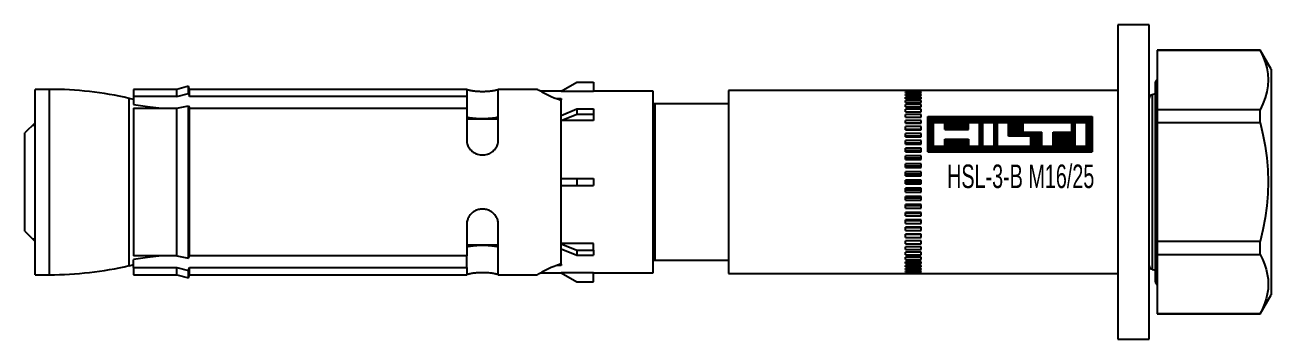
# Model space of a CAD drawing. Header units: millimetres. Extents: x 296 to 4896, y 152 to 3333.
# Drawn here: x 2151.7 to 2310.2, y 1702.1 to 1742.1 of the extents above; entities that cross this region are included whole.
import ezdxf
from ezdxf.enums import TextEntityAlignment as Align

# ---------------------------------------------------------------- set-up
doc = ezdxf.new("R2010")
doc.units = ezdxf.units.MM
doc.linetypes.add('DASHED', pattern=[0.25, 0.15625, -0.09375])
for name, color, linetype in [('1', 1, 'DASHED'), ('10', 1, 'Continuous'), ('3', 4, 'Continuous')]:
    doc.layers.add(name, color=color, linetype=linetype)
doc.styles.get("Standard").update_dxf_attribs({"font": 'arial.ttf'})

# ---------------------------------------------------------------- blocks, each defined once
blk = doc.blocks.new('HSL-3-B M16-25')
at = {"layer": '1', "color": 3, "linetype": 'Continuous'}
for p, q in [((0, 20), (-4, 20)), ((-4, 20), (-4, -20)), ((0, -20), (0, 20)), ((14.1, 16.8), (1, 16.8)), ((1, 16.8), (1, 16.77)), ((1, 16.77), (14.1, 16.77)), ((1, 16.77), (1, 9.21)), ((15.5, 14.38), (14.1, 16.8)), ((14.1, 16.77), (14.1, 16.8)), ((15.5, 14.38), (15.5, -14.38)), ((-74.8, 11.55), (-72.81, 12.7)), ((-72.81, 12.7), (-70.7, 12.7)), ((-70.7, 12.7), (-70.7, 11.54)), ((0.8, -12.7), (0.8, 12.7)), ((-139.87, 11.8), (-141.7, 11.8)), ((-141.7, -11.8), (-141.7, 11.8)), ((-123.69, 11.8), (-129.2, 11.8)), ((-129.2, 11.8), (-129.2, 10.88)), ((-122.2, 12.2), (-123.69, 11.8)), ((-123.69, 10.88), (-123.69, 11.8)), ((-123.69, 10.88), (-122.2, 11.25)), ((-122.09, 11.8), (-122.2, 12.2)), ((-122.2, 11.25), (-122.2, 12.2)), ((-122.2, 11.25), (-122.09, 10.88)), ((-86.8, 11.8), (-122.09, 11.8)), ((-122.09, 10.88), (-122.09, 11.8)), ((-77.8, 11.8), (-82.8, 11.8)), ((-82.8, 5.3), (-82.8, 11.8)), ((-74.8, 11.55), (-77.36, 11.55)), ((-74.8, 11.55), (-74.8, 11.54)), ((-70.7, 11.54), (-74.8, 11.54)), ((-63.1, 11.55), (-70.7, 11.55)), ((-63.1, -11.55), (-63.1, 11.55)), ((-4, 11.65), (-53.5, 11.65)), ((-53.5, 11.65), (-53.5, -11.65)), ((-29, 11.65), (-31, 11.65)), ((-31, 11.62), (-31, 11.65)), ((-31, 11.62), (-29, 11.62)), ((-29, 11.58), (-31, 11.58)), ((-31, 11.51), (-31, 11.58)), ((-31, 11.51), (-29, 11.51)), ((-31, 11.3), (-31, 11.41)), ((-29, 11.41), (-31, 11.41)), ((-31, 11.3), (-29, 11.3)), ((-29, 11.15), (-31, 11.15)), ((-31, 11), (-31, 11.15)), ((-29, 11.62), (-29, 11.65)), ((-29, 11.51), (-29, 11.58)), ((-29, 11.3), (-29, 11.41)), ((-29, 11), (-29, 11.15)), ((-129.2, 10.52), (-129.75, 10.65)), ((-129.2, 10.88), (-129.2, 9.9)), ((-123.69, 9.39), (-122.2, 9.71)), ((-122.2, -9.71), (-122.2, 9.71)), ((-122.2, 9.71), (-122.09, 9.39)), ((-75.39, 10.64), (-74.8, 10.64)), ((-74.8, 10.64), (-74.8, 10.46)), ((-74.8, -10.43), (-74.8, 10.43)), ((-53.5, 9.95), (-62.9, 9.95)), ((-31, 11), (-29, 11)), ((-29, 10.81), (-31, 10.81)), ((-31, 10.61), (-31, 10.81)), ((-31, 10.61), (-29, 10.61)), ((-31, 10.14), (-31, 10.37)), ((-29, 10.37), (-31, 10.37)), ((-31, 10.14), (-29, 10.14)), ((-29, 9.86), (-31, 9.86)), ((-31, 9.58), (-31, 9.86)), ((-31, 9.58), (-29, 9.58)), ((-29, 10.61), (-29, 10.81)), ((-29, 10.14), (-29, 10.37)), ((-29, 9.58), (-29, 9.86)), ((-129.2, 9.39), (-129.2, -9.39)), ((-129.2, 9.39), (-123.69, 9.39)), ((-123.69, -9.39), (-123.69, 9.39)), ((-122.09, -9.39), (-122.09, 9.39)), ((-122.09, 9.39), (-86.8, 9.39)), ((-86.8, 9.39), (-86.8, 5.3)), ((-74.8, 8.49), (-72.81, 9.3)), ((-74.8, 7.85), (-72.81, 8.66)), ((-72.81, 9.3), (-72.81, 8.66)), ((-72.81, 9.3), (-70.7, 9.3)), ((-72.81, 8.66), (-70.7, 8.66)), ((-70.7, 9.3), (-70.7, 8.66)), ((-70.7, 8.66), (-70.7, 7.84)), ((-31, 8.95), (-31, 9.26)), ((-29, 9.26), (-31, 9.26)), ((-31, 8.95), (-29, 8.95)), ((-29, 8.59), (-31, 8.59)), ((-31, 8.25), (-31, 8.59)), ((-31, 8.25), (-29, 8.25)), ((-29, 8.95), (-29, 9.26)), ((-29, 8.25), (-29, 8.59)), ((1, 9.21), (1, 7.57)), ((14.1, 9.21), (1, 9.21)), ((14.1, 7.57), (14.1, 9.21)), ((-70.7, 7.84), (-74.8, 7.84)), ((-31, 7.48), (-31, 7.85)), ((-29, 7.85), (-31, 7.85)), ((-29, 7.5), (-31, 7.5)), ((-31, 7.48), (-29, 7.48)), ((-29, 7.05), (-31, 7.05)), ((-31, 6.65), (-31, 7.05)), ((-29, 6.7), (-31, 6.7)), ((-31, 6.65), (-29, 6.65)), ((-29, 7.48), (-29, 7.85)), ((-29, 6.65), (-29, 7.05)), ((1, 7.57), (14.1, 7.57)), ((1, 7.57), (1, -7.57)), ((-29, 6.19), (-31, 6.19)), ((-31, 5.76), (-31, 6.19)), ((-29, 5.85), (-31, 5.85)), ((-31, 5.76), (-29, 5.76)), ((-29, 5.28), (-31, 5.28)), ((-31, 4.83), (-31, 5.28)), ((-29, 4.95), (-31, 4.95)), ((-31, 4.83), (-29, 4.83)), ((-29, 5.76), (-29, 6.19)), ((-29, 4.83), (-29, 5.28)), ((-31, 3.86), (-31, 4.32)), ((-29, 4.32), (-31, 4.32)), ((-29, 4.01), (-31, 4.01)), ((-31, 3.86), (-29, 3.86)), ((-31, 2.86), (-31, 3.34)), ((-29, 3.34), (-31, 3.34)), ((-29, 3.86), (-29, 4.32)), ((-29, 2.86), (-29, 3.34)), ((-24.1, 3.98), (-23.9, 3.98)), ((-29, 3.03), (-31, 3.03)), ((-31, 2.86), (-29, 2.86)), ((-31, 1.84), (-31, 2.32)), ((-29, 2.32), (-31, 2.32)), ((-29, 2.04), (-31, 2.04)), ((-31, 1.84), (-29, 1.84)), ((-29, 1.84), (-29, 2.32)), ((-74.8, 0.45), (-72.81, 0.45)), ((-72.81, 0.45), (-72.81, -0.45)), ((-72.81, 0.45), (-70.7, 0.45)), ((-70.7, 0.45), (-70.7, -0.45)), ((-29, 1.29), (-31, 1.29)), ((-31, 0.8), (-31, 1.29)), ((-29, 1.02), (-31, 1.02)), ((-31, 0.8), (-29, 0.8)), ((-29, 0.25), (-31, 0.25)), ((-31, -0.25), (-31, 0.25)), ((-29, 0), (-31, 0)), ((-29, 0.8), (-29, 1.29)), ((-29, -0.25), (-29, 0.25)), ((-74.8, -0.45), (-72.81, -0.45)), ((-72.81, -0.45), (-70.7, -0.45)), ((-31, -0.25), (-29, -0.25)), ((-31, -1.29), (-31, -0.8)), ((-29, -0.8), (-31, -0.8)), ((-29, -1.02), (-31, -1.02)), ((-31, -1.29), (-29, -1.29)), ((-29, -1.29), (-29, -0.8)), ((-31, -2.32), (-31, -1.84)), ((-29, -1.84), (-31, -1.84)), ((-29, -2.04), (-31, -2.04)), ((-31, -2.32), (-29, -2.32)), ((-31, -3.34), (-31, -2.86)), ((-29, -2.86), (-31, -2.86)), ((-29, -3.03), (-31, -3.03)), ((-29, -2.32), (-29, -1.84)), ((-29, -3.34), (-29, -2.86)), ((-31, -3.34), (-29, -3.34)), ((-31, -4.32), (-31, -3.86)), ((-29, -3.86), (-31, -3.86)), ((-29, -4.01), (-31, -4.01)), ((-31, -4.32), (-29, -4.32)), ((-29, -4.32), (-29, -3.86)), ((-82.8, -11.8), (-82.8, -5.3)), ((-31, -5.28), (-31, -4.83)), ((-29, -4.83), (-31, -4.83)), ((-29, -4.95), (-31, -4.95)), ((-31, -5.28), (-29, -5.28)), ((-29, -5.76), (-31, -5.76)), ((-31, -6.19), (-31, -5.76)), ((-29, -5.85), (-31, -5.85)), ((-31, -6.19), (-29, -6.19)), ((-29, -5.28), (-29, -4.83)), ((-29, -6.19), (-29, -5.76)), ((-70.7, -7.84), (-74.8, -7.84)), ((-74.8, -7.85), (-72.81, -8.66)), ((-70.7, -8.66), (-70.7, -7.84)), ((-31, -7.05), (-31, -6.65)), ((-29, -6.65), (-31, -6.65)), ((-29, -6.7), (-31, -6.7)), ((-31, -7.05), (-29, -7.05)), ((-31, -7.85), (-31, -7.48)), ((-29, -7.48), (-31, -7.48)), ((-29, -7.5), (-31, -7.5)), ((-31, -7.85), (-29, -7.85)), ((-29, -7.05), (-29, -6.65)), ((-29, -7.85), (-29, -7.48)), ((14.1, -7.57), (1, -7.57)), ((1, -7.57), (1, -9.21)), ((14.1, -9.21), (14.1, -7.57)), ((-123.69, -9.39), (-122.2, -9.71)), ((-122.2, -9.71), (-122.09, -9.39)), ((-86.8, -10.88), (-86.8, -9.43)), ((-74.8, -8.49), (-72.81, -9.3)), ((-72.81, -8.66), (-72.81, -9.3)), ((-72.81, -8.66), (-70.7, -8.66)), ((-72.81, -9.3), (-70.7, -9.3)), ((-70.7, -8.66), (-70.7, -9.3)), ((-29, -8.25), (-31, -8.25)), ((-31, -8.59), (-31, -8.25)), ((-31, -8.59), (-29, -8.59)), ((-29, -8.95), (-31, -8.95)), ((-31, -9.26), (-31, -8.95)), ((-31, -9.26), (-29, -9.26)), ((-29, -8.59), (-29, -8.25)), ((-29, -9.26), (-29, -8.95)), ((1, -9.21), (14.1, -9.21)), ((1, -9.21), (1, -16.77)), ((-129.75, -10.65), (-129.2, -10.52)), ((-129.2, -10.88), (-129.2, -9.9)), ((-129.2, -10.88), (-129.2, -11.8)), ((-129.2, -10.88), (-123.69, -10.88)), ((-123.69, -10.88), (-122.2, -11.25)), ((-123.69, -11.8), (-123.69, -10.88)), ((-122.2, -11.25), (-122.09, -10.88)), ((-122.09, -10.88), (-86.8, -10.88)), ((-122.09, -11.8), (-122.09, -10.88)), ((-86.8, -10.88), (-86.8, -11.8)), ((-74.8, -10.64), (-75.39, -10.64)), ((-74.8, -10.46), (-74.8, -10.64)), ((-62.9, -9.95), (-53.5, -9.95)), ((-31, -9.86), (-31, -9.58)), ((-29, -9.58), (-31, -9.58)), ((-31, -9.86), (-29, -9.86)), ((-31, -10.37), (-31, -10.14)), ((-29, -10.14), (-31, -10.14)), ((-31, -10.37), (-29, -10.37)), ((-31, -10.81), (-31, -10.61)), ((-29, -10.61), (-31, -10.61)), ((-31, -10.81), (-29, -10.81)), ((-29, -11), (-31, -11)), ((-31, -11.15), (-31, -11)), ((-29, -9.86), (-29, -9.58)), ((-29, -10.37), (-29, -10.14)), ((-29, -10.81), (-29, -10.61)), ((-29, -11.15), (-29, -11)), ((-141.7, -11.8), (-139.87, -11.8)), ((-129.2, -11.8), (-123.69, -11.8)), ((-123.69, -11.8), (-122.2, -12.2)), ((-122.2, -12.2), (-122.2, -11.25)), ((-122.2, -12.2), (-122.09, -11.8)), ((-122.09, -11.8), (-86.8, -11.8)), ((-82.8, -11.8), (-77.8, -11.8)), ((-77.36, -11.55), (-74.8, -11.55)), ((-70.7, -11.54), (-74.8, -11.54)), ((-74.8, -11.55), (-74.8, -11.54)), ((-74.8, -11.55), (-72.81, -12.7)), ((-70.7, -12.7), (-70.7, -11.54)), ((-70.7, -11.55), (-63.1, -11.55)), ((-53.5, -11.65), (-4, -11.65)), ((-31, -11.15), (-29, -11.15)), ((-29, -11.3), (-31, -11.3)), ((-31, -11.41), (-31, -11.3)), ((-31, -11.41), (-29, -11.41)), ((-29, -11.51), (-31, -11.51)), ((-31, -11.58), (-31, -11.51)), ((-31, -11.58), (-29, -11.58)), ((-29, -11.62), (-31, -11.62)), ((-31, -11.65), (-31, -11.62)), ((-31, -11.65), (-29, -11.65)), ((-29, -11.41), (-29, -11.3)), ((-29, -11.58), (-29, -11.51)), ((-29, -11.65), (-29, -11.62)), ((-72.81, -12.7), (-70.7, -12.7)), ((14.1, -16.8), (15.5, -14.38)), ((1, -16.77), (1, -16.8)), ((14.1, -16.77), (1, -16.77)), ((1, -16.8), (14.1, -16.8)), ((14.1, -16.8), (14.1, -16.77)), ((-4, -20), (0, -20))]:
    blk.add_line(p, q, dxfattribs=at)
at = {"layer": '1', "color": 1, "linetype": 'Continuous'}
for p, q in [((-139.87, -11.8), (-139.87, 11.8)), ((0.37, 11.12), (0.37, -11.12)), ((-129.75, -10.65), (-129.75, 10.65)), ((-62.9, 9.95), (-62.9, -9.95))]:
    blk.add_line(p, q, dxfattribs=at)
at = {"layer": '1', "color": 30, "linetype": 'Continuous'}
for p, q in [((0.8, 11.23), (0.37, 11.12)), ((-82.8, 8), (-86.8, 8)), ((-141.7, 7.55), (-143, 6.25)), ((-142, 7.25), (-141.7, 7.25)), ((-143, -6.25), (-143, 6.25)), ((-143, -6.25), (-141.7, -7.55)), ((-142, -7.25), (-141.7, -7.25)), ((-86.8, -8), (-82.8, -8)), ((0.37, -11.12), (0.8, -11.23))]:
    blk.add_line(p, q, dxfattribs=at)
at = {"layer": '1', "color": 3, "linetype": 'Continuous'}
for points in [[(14.1, 16.77, 0), (14.46, 16.03, 0), (14.75, 15.28, 0), (14.96, 14.52, 0), (15.09, 13.77, 0), (15.14, 13, 0), (15.1, 12.24, 0), (14.96, 11.47, 0), (14.75, 10.71, 0), (14.46, 9.96, 0), (14.1, 9.21, 0)], [(-86.8, 11.8, 0), (-86.8, 11.77, 0), (-86.8, 11.7, 0), (-86.8, 11.57, 0), (-86.8, 11.39, 0), (-86.8, 11.16, 0), (-86.8, 10.88, 0)], [(-82.8, 11.78, 0), (-82.8, 11.77, 0), (-82.82, 11.76, 0), (-82.84, 11.75, 0), (-82.87, 11.74, 0), (-82.91, 11.73, 0), (-82.95, 11.71, 0), (-83.01, 11.7, 0), (-83.07, 11.68, 0), (-83.14, 11.66, 0), (-83.21, 11.65, 0), (-83.3, 11.63, 0), (-83.39, 11.61, 0), (-83.48, 11.6, 0), (-83.58, 11.58, 0), (-83.69, 11.57, 0), (-83.8, 11.55, 0), (-83.92, 11.54, 0), (-84.03, 11.53, 0), (-84.16, 11.52, 0), (-84.28, 11.51, 0), (-84.41, 11.51, 0), (-84.54, 11.5, 0), (-84.67, 11.5, 0), (-84.8, 11.5, 0), (-84.93, 11.5, 0), (-85.06, 11.5, 0), (-85.19, 11.51, 0), (-85.32, 11.51, 0), (-85.44, 11.52, 0), (-85.57, 11.53, 0), (-85.68, 11.54, 0), (-85.8, 11.55, 0), (-85.91, 11.57, 0), (-86.02, 11.58, 0), (-86.12, 11.6, 0), (-86.21, 11.61, 0), (-86.3, 11.63, 0), (-86.39, 11.65, 0), (-86.46, 11.66, 0), (-86.53, 11.68, 0), (-86.59, 11.7, 0), (-86.65, 11.71, 0), (-86.69, 11.73, 0), (-86.73, 11.74, 0), (-86.76, 11.75, 0), (-86.78, 11.76, 0), (-86.8, 11.77, 0), (-86.8, 11.78, 0)], [(-77.8, 11.8, 0), (-77.78, 11.79, 0), (-77.71, 11.75, 0), (-77.6, 11.68, 0), (-77.44, 11.59, 0), (-77.24, 11.48, 0), (-77, 11.36, 0), (-76.73, 11.22, 0), (-76.41, 11.06, 0), (-76.05, 10.9, 0), (-75.67, 10.74, 0), (-75.25, 10.58, 0), (-74.8, 10.43, 0)], [(-123.69, 10.88, 0), (-126.45, 10.88, 0), (-129.2, 10.88, 0)], [(-129.2, 9.9, 0), (-129.2, 9.88, 0), (-129.19, 9.85, 0)], [(-129.19, 9.85, 0), (-127.41, 9.62, 0), (-125.63, 9.39, 0)], [(-86.8, 10.88, 0), (-104.45, 10.88, 0), (-122.09, 10.88, 0)], [(-86.8, 10.88, 0), (-86.8, 10.16, 0), (-86.8, 9.43, 0)], [(-86.8, 8.29, 0), (-86.76, 8.27, 0), (-86.65, 8.24, 0), (-86.49, 8.21, 0), (-86.29, 8.18, 0), (-86.08, 8.16, 0), (-85.84, 8.13, 0), (-85.59, 8.11, 0), (-85.33, 8.1, 0), (-85.07, 8.09, 0), (-84.8, 8.09, 0), (-84.54, 8.09, 0), (-84.27, 8.1, 0), (-84.02, 8.11, 0), (-83.77, 8.13, 0), (-83.53, 8.16, 0), (-83.31, 8.18, 0), (-83.12, 8.21, 0), (-82.96, 8.24, 0), (-82.84, 8.27, 0), (-82.8, 8.29, 0)], [(14.1, 7.57, 0), (14.46, 6.07, 0), (14.75, 4.58, 0), (14.96, 3.07, 0), (15.09, 1.55, 0), (15.14, 0.03, 0), (15.1, -1.51, 0), (14.96, -3.04, 0), (14.75, -4.56, 0), (14.46, -6.07, 0), (14.1, -7.57, 0)], [(-86.8, 5.3, 0), (-86.79, 5.16, 0), (-86.78, 5.02, 0), (-86.74, 4.88, 0), (-86.7, 4.74, 0), (-86.65, 4.61, 0), (-86.58, 4.47, 0), (-86.5, 4.35, 0), (-86.42, 4.23, 0), (-86.32, 4.11, 0), (-86.21, 4, 0), (-86.1, 3.9, 0), (-85.98, 3.81, 0), (-85.84, 3.73, 0), (-85.71, 3.65, 0), (-85.57, 3.59, 0), (-85.42, 3.54, 0), (-85.27, 3.5, 0), (-85.11, 3.47, 0), (-84.96, 3.45, 0), (-84.8, 3.45, 0), (-84.64, 3.45, 0), (-84.49, 3.47, 0), (-84.33, 3.5, 0), (-84.18, 3.54, 0), (-84.03, 3.59, 0), (-83.89, 3.65, 0), (-83.76, 3.73, 0), (-83.62, 3.81, 0), (-83.5, 3.9, 0), (-83.39, 4, 0), (-83.28, 4.11, 0), (-83.18, 4.23, 0), (-83.1, 4.35, 0), (-83.02, 4.47, 0), (-82.95, 4.61, 0), (-82.9, 4.74, 0), (-82.86, 4.88, 0), (-82.82, 5.02, 0), (-82.81, 5.16, 0), (-82.8, 5.3, 0)], [(-24.1, 3.98, 0), (-24.1, 3.98, 0), (-24.1, 3.98, 0), (-24.1, 3.97, 0), (-24.09, 3.97, 0), (-24.09, 3.97, 0), (-24.08, 3.97, 0), (-24.08, 3.96, 0), (-24.07, 3.96, 0), (-24.06, 3.96, 0), (-24.06, 3.96, 0), (-24.05, 3.95, 0), (-24.04, 3.95, 0), (-24.03, 3.95, 0), (-24.02, 3.95, 0), (-24.01, 3.95, 0), (-24, 3.95, 0), (-23.99, 3.95, 0), (-23.98, 3.95, 0), (-23.97, 3.95, 0), (-23.96, 3.95, 0), (-23.95, 3.95, 0), (-23.94, 3.96, 0), (-23.94, 3.96, 0), (-23.93, 3.96, 0), (-23.92, 3.96, 0), (-23.92, 3.97, 0), (-23.91, 3.97, 0), (-23.91, 3.97, 0), (-23.9, 3.97, 0), (-23.9, 3.98, 0), (-23.9, 3.98, 0), (-23.9, 3.98, 0)], [(-82.8, -5.3, 0), (-82.8, -5.18, 0), (-82.82, -5.07, 0), (-82.84, -4.95, 0), (-82.87, -4.83, 0), (-82.91, -4.72, 0), (-82.95, -4.61, 0), (-83.01, -4.5, 0), (-83.07, -4.39, 0), (-83.14, -4.29, 0), (-83.21, -4.19, 0), (-83.3, -4.09, 0), (-83.39, -4, 0), (-83.48, -3.92, 0), (-83.58, -3.84, 0), (-83.69, -3.77, 0), (-83.8, -3.7, 0), (-83.92, -3.64, 0), (-84.03, -3.59, 0), (-84.16, -3.55, 0), (-84.28, -3.51, 0), (-84.41, -3.48, 0), (-84.54, -3.46, 0), (-84.67, -3.45, 0), (-84.8, -3.45, 0), (-84.93, -3.45, 0), (-85.06, -3.46, 0), (-85.19, -3.48, 0), (-85.32, -3.51, 0), (-85.44, -3.55, 0), (-85.57, -3.59, 0), (-85.68, -3.64, 0), (-85.8, -3.7, 0), (-85.91, -3.77, 0), (-86.02, -3.84, 0), (-86.12, -3.92, 0), (-86.21, -4, 0), (-86.3, -4.09, 0), (-86.39, -4.19, 0), (-86.46, -4.29, 0), (-86.53, -4.39, 0), (-86.59, -4.5, 0), (-86.65, -4.61, 0), (-86.69, -4.72, 0), (-86.73, -4.83, 0), (-86.76, -4.95, 0), (-86.78, -5.07, 0), (-86.8, -5.18, 0), (-86.8, -5.3, 0)], [(-86.8, -5.3, 0), (-86.8, -6.08, 0), (-86.8, -6.83, 0), (-86.8, -7.54, 0), (-86.8, -8.2, 0), (-86.8, -8.82, 0), (-86.8, -9.39, 0)], [(-123.69, -9.39, 0), (-126.45, -9.39, 0), (-129.2, -9.39, 0)], [(-125.63, -9.39, 0), (-127.41, -9.62, 0), (-129.19, -9.85, 0)], [(-86.8, -9.39, 0), (-104.45, -9.39, 0), (-122.09, -9.39, 0)], [(-82.8, -8.29, 0), (-82.83, -8.27, 0), (-82.93, -8.25, 0), (-83.07, -8.22, 0), (-83.24, -8.2, 0), (-83.43, -8.17, 0), (-83.63, -8.15, 0), (-83.85, -8.13, 0), (-84.08, -8.11, 0), (-84.32, -8.1, 0), (-84.56, -8.09, 0), (-84.8, -8.09, 0), (-85.04, -8.09, 0), (-85.28, -8.1, 0), (-85.52, -8.11, 0), (-85.75, -8.13, 0), (-85.97, -8.15, 0), (-86.17, -8.17, 0), (-86.36, -8.19, 0), (-86.53, -8.22, 0), (-86.67, -8.25, 0), (-86.76, -8.27, 0), (-86.8, -8.29, 0)], [(14.1, -9.21, 0), (14.4, -9.82, 0), (14.65, -10.45, 0), (14.86, -11.08, 0), (15.01, -11.71, 0), (15.11, -12.35, 0), (15.14, -12.99, 0), (15.11, -13.63, 0), (15.02, -14.26, 0), (14.87, -14.89, 0), (14.66, -15.52, 0), (14.4, -16.15, 0), (14.1, -16.77, 0)], [(-129.19, -9.85, 0), (-129.2, -9.88, 0), (-129.2, -9.9, 0)], [(-74.8, -10.43, 0), (-75.25, -10.58, 0), (-75.67, -10.74, 0), (-76.05, -10.9, 0), (-76.41, -11.06, 0), (-76.73, -11.22, 0), (-77, -11.36, 0), (-77.24, -11.48, 0), (-77.44, -11.59, 0), (-77.6, -11.68, 0), (-77.71, -11.75, 0), (-77.78, -11.79, 0), (-77.8, -11.8, 0)], [(-86.8, -11.78, 0), (-86.79, -11.77, 0), (-86.78, -11.76, 0), (-86.74, -11.74, 0), (-86.7, -11.73, 0), (-86.65, -11.71, 0), (-86.58, -11.69, 0), (-86.5, -11.67, 0), (-86.42, -11.65, 0), (-86.32, -11.63, 0), (-86.21, -11.61, 0), (-86.1, -11.6, 0), (-85.98, -11.58, 0), (-85.84, -11.56, 0), (-85.71, -11.54, 0), (-85.57, -11.53, 0), (-85.42, -11.52, 0), (-85.27, -11.51, 0), (-85.11, -11.5, 0), (-84.96, -11.5, 0), (-84.8, -11.5, 0), (-84.64, -11.5, 0), (-84.49, -11.5, 0), (-84.33, -11.51, 0), (-84.18, -11.52, 0), (-84.03, -11.53, 0), (-83.89, -11.54, 0), (-83.76, -11.56, 0), (-83.62, -11.58, 0), (-83.5, -11.6, 0), (-83.39, -11.61, 0), (-83.28, -11.63, 0), (-83.18, -11.65, 0), (-83.1, -11.67, 0), (-83.02, -11.69, 0), (-82.95, -11.71, 0), (-82.9, -11.73, 0), (-82.86, -11.74, 0), (-82.82, -11.76, 0), (-82.81, -11.77, 0), (-82.8, -11.78, 0)]]:
    blk.add_polyline3d(points, dxfattribs=at)
for centre, radius, start, end in [((1.2, 12.7), 0.4, 120.0009, 180), ((-139.87, -33.2), 45, 77, 90), ((-139.87, 33.2), 45, 270, 283), ((1.2, -12.7), 0.4, 180, 239.9991)]:
    blk.add_arc(centre, radius, start, end, dxfattribs=at)
at = {"layer": '1', "color": 30, "linetype": 'Continuous'}
for centre, start, end in [((0.5, 10.63), 105, 180), ((0.5, -10.63), 180, 255)]:
    blk.add_arc(centre, 0.5, start, end, dxfattribs=at)
at = {"layer": '1', "color": 3, "linetype": 'Continuous', "extrusion": (0, 0, -1)}
for centre, start, end in [((62.9, 10.15), 270, 0), ((62.9, -10.15), 0, 90)]:
    blk.add_arc(centre, 0.2, start, end, dxfattribs=at)
at = {"layer": '10'}
for p, q in [((-28.17, 3.83), (-28.17, 8.33)), ((-28.17, 8.33), (-7.25, 8.33)), ((-28.13, 8.33), (-28.13, 3.83)), ((-28.05, 3.83), (-28.05, 8.33)), ((-27.98, 8.33), (-27.98, 3.83)), ((-27.9, 3.83), (-27.9, 8.33)), ((-27.83, 8.33), (-27.83, 3.83)), ((-27.75, 3.83), (-27.75, 8.33)), ((-27.68, 8.33), (-27.68, 3.83)), ((-27.6, 3.83), (-27.6, 8.33)), ((-27.53, 8.33), (-27.53, 3.83)), ((-27.45, 3.83), (-27.45, 8.33)), ((-27.38, 8.33), (-27.38, 7.58)), ((-27.3, 7.58), (-27.3, 8.33)), ((-27.23, 8.33), (-27.23, 7.58)), ((-27.15, 7.58), (-27.15, 8.33)), ((-27.08, 8.33), (-27.08, 7.58)), ((-27, 7.58), (-27, 8.33)), ((-26.93, 8.33), (-26.93, 7.58)), ((-26.85, 7.58), (-26.85, 8.33)), ((-26.78, 8.33), (-26.78, 7.58)), ((-26.7, 7.58), (-26.7, 8.33)), ((-26.63, 8.33), (-26.63, 7.58)), ((-26.55, 7.58), (-26.55, 8.33)), ((-26.48, 8.33), (-26.48, 7.58)), ((-26.4, 7.58), (-26.4, 8.33)), ((-26.33, 8.33), (-26.33, 7.58)), ((-26.25, 7.58), (-26.25, 8.33)), ((-26.18, 8.33), (-26.18, 7.58)), ((-26.1, 7.58), (-26.1, 8.33)), ((-26.03, 8.33), (-26.03, 7.58)), ((-25.95, 6.7), (-25.95, 8.33)), ((-25.88, 8.33), (-25.88, 6.7)), ((-25.8, 6.7), (-25.8, 8.33)), ((-25.73, 8.33), (-25.73, 6.7)), ((-25.65, 6.7), (-25.65, 8.33)), ((-25.58, 8.33), (-25.58, 6.7)), ((-25.5, 6.7), (-25.5, 8.33)), ((-25.43, 8.33), (-25.43, 6.7)), ((-25.35, 6.7), (-25.35, 8.33)), ((-25.28, 8.33), (-25.28, 6.7)), ((-25.2, 6.7), (-25.2, 8.33)), ((-25.13, 8.33), (-25.13, 6.7)), ((-25.05, 6.7), (-25.05, 8.33)), ((-24.98, 8.33), (-24.98, 6.7)), ((-24.9, 6.7), (-24.9, 8.33)), ((-24.83, 8.33), (-24.83, 6.7)), ((-24.75, 6.7), (-24.75, 8.33)), ((-24.68, 8.33), (-24.68, 6.7)), ((-24.6, 6.7), (-24.6, 8.33)), ((-24.53, 8.33), (-24.53, 6.7)), ((-24.45, 6.7), (-24.45, 8.33)), ((-24.38, 8.33), (-24.38, 6.7)), ((-24.3, 6.7), (-24.3, 8.33)), ((-24.23, 8.33), (-24.23, 6.7)), ((-24.15, 6.7), (-24.15, 8.33)), ((-24.08, 8.33), (-24.08, 6.7)), ((-24, 6.7), (-24, 8.33)), ((-23.93, 8.33), (-23.93, 6.7)), ((-23.85, 6.7), (-23.85, 8.33)), ((-23.78, 8.33), (-23.78, 6.7)), ((-23.7, 6.7), (-23.7, 8.33)), ((-23.63, 8.33), (-23.63, 6.7)), ((-23.55, 6.7), (-23.55, 8.33)), ((-23.48, 8.33), (-23.48, 6.7)), ((-23.4, 6.7), (-23.4, 8.33)), ((-23.33, 8.33), (-23.33, 6.7)), ((-23.25, 6.7), (-23.25, 8.33)), ((-23.18, 8.33), (-23.18, 6.7)), ((-23.1, 6.7), (-23.1, 8.33)), ((-23.03, 8.33), (-23.03, 6.7)), ((-22.95, 7.58), (-22.95, 8.33)), ((-22.88, 8.33), (-22.88, 7.58)), ((-22.8, 7.58), (-22.8, 8.33)), ((-22.73, 8.33), (-22.73, 7.58)), ((-22.65, 7.58), (-22.65, 8.33)), ((-22.58, 8.33), (-22.58, 7.58)), ((-22.5, 7.58), (-22.5, 8.33)), ((-22.43, 8.33), (-22.43, 7.58)), ((-22.35, 7.58), (-22.35, 8.33)), ((-22.28, 8.33), (-22.28, 7.58)), ((-22.2, 7.58), (-22.2, 8.33)), ((-22.13, 8.33), (-22.13, 7.58)), ((-22.05, 7.58), (-22.05, 8.33)), ((-21.98, 8.33), (-21.98, 7.58)), ((-21.9, 7.58), (-21.9, 8.33)), ((-21.83, 8.33), (-21.83, 7.58)), ((-21.75, 7.58), (-21.75, 8.33)), ((-21.68, 8.33), (-21.68, 7.58)), ((-21.6, 7.58), (-21.6, 8.33)), ((-21.53, 8.33), (-21.53, 3.83)), ((-21.45, 3.83), (-21.45, 8.33)), ((-21.38, 8.33), (-21.38, 3.83)), ((-21.3, 3.83), (-21.3, 8.33)), ((-21.23, 8.33), (-21.23, 3.83)), ((-21.15, 7.58), (-21.15, 8.33)), ((-21.08, 8.33), (-21.08, 7.58)), ((-21, 7.58), (-21, 8.33)), ((-20.93, 8.33), (-20.93, 7.58)), ((-20.85, 7.58), (-20.85, 8.33)), ((-20.78, 8.33), (-20.78, 7.58)), ((-20.7, 7.58), (-20.7, 8.33)), ((-20.63, 8.33), (-20.63, 7.58)), ((-20.55, 7.58), (-20.55, 8.33)), ((-20.48, 8.33), (-20.48, 7.58)), ((-20.4, 7.58), (-20.4, 8.33)), ((-20.33, 8.33), (-20.33, 7.58)), ((-20.25, 7.58), (-20.25, 8.33)), ((-20.18, 8.33), (-20.18, 7.58)), ((-20.1, 7.58), (-20.1, 8.33)), ((-20.03, 8.33), (-20.03, 7.58)), ((-19.95, 7.58), (-19.95, 8.33)), ((-19.88, 8.33), (-19.88, 7.58)), ((-19.8, 7.58), (-19.8, 8.33)), ((-19.73, 8.33), (-19.73, 3.83)), ((-19.65, 3.83), (-19.65, 8.33)), ((-19.58, 8.33), (-19.58, 3.83)), ((-19.5, 3.83), (-19.5, 8.33)), ((-19.43, 8.33), (-19.43, 3.83)), ((-19.35, 3.83), (-19.35, 8.33)), ((-19.28, 8.33), (-19.28, 7.58)), ((-19.2, 7.58), (-19.2, 8.33)), ((-19.13, 8.33), (-19.13, 7.58)), ((-19.05, 7.58), (-19.05, 8.33)), ((-18.98, 8.33), (-18.98, 7.58)), ((-18.9, 7.58), (-18.9, 8.33)), ((-18.83, 8.33), (-18.83, 7.58)), ((-18.75, 7.58), (-18.75, 8.33)), ((-18.68, 8.33), (-18.68, 7.58)), ((-18.6, 7.58), (-18.6, 8.33)), ((-18.53, 8.33), (-18.53, 7.58)), ((-18.45, 7.58), (-18.45, 8.33)), ((-18.38, 8.33), (-18.38, 7.58)), ((-18.3, 7.58), (-18.3, 8.33)), ((-18.23, 8.33), (-18.23, 7.58)), ((-18.15, 7.58), (-18.15, 8.33)), ((-18.08, 8.33), (-18.08, 7.58)), ((-18, 7.58), (-18, 8.33)), ((-17.93, 8.33), (-17.93, 7.58)), ((-17.85, 5.82), (-17.85, 8.33)), ((-17.78, 8.33), (-17.78, 5.82)), ((-17.7, 5.82), (-17.7, 8.33)), ((-17.63, 8.33), (-17.63, 5.82)), ((-17.55, 5.82), (-17.55, 8.33)), ((-17.48, 8.33), (-17.48, 5.82)), ((-17.4, 5.82), (-17.4, 8.33)), ((-17.33, 8.33), (-17.33, 5.82)), ((-17.25, 5.82), (-17.25, 8.33)), ((-17.18, 8.33), (-17.18, 5.82)), ((-17.1, 5.82), (-17.1, 8.33)), ((-17.03, 8.33), (-17.03, 5.82)), ((-16.95, 5.82), (-16.95, 8.33)), ((-16.88, 8.33), (-16.88, 5.82)), ((-16.8, 5.82), (-16.8, 8.33)), ((-16.73, 8.33), (-16.73, 5.82)), ((-16.65, 5.82), (-16.65, 8.33)), ((-16.58, 8.33), (-16.58, 5.82)), ((-16.5, 5.82), (-16.5, 8.33)), ((-16.43, 8.33), (-16.43, 5.82)), ((-16.35, 5.82), (-16.35, 8.33)), ((-16.28, 8.33), (-16.28, 5.82)), ((-16.2, 5.82), (-16.2, 8.33)), ((-16.13, 8.33), (-16.13, 5.82)), ((-16.05, 5.82), (-16.05, 8.33)), ((-15.98, 8.33), (-15.98, 7.58)), ((-15.9, 7.58), (-15.9, 8.33)), ((-15.83, 8.33), (-15.83, 7.58)), ((-15.75, 7.58), (-15.75, 8.33)), ((-15.68, 8.33), (-15.68, 7.58)), ((-15.6, 7.58), (-15.6, 8.33)), ((-15.53, 8.33), (-15.53, 7.58)), ((-15.45, 7.58), (-15.45, 8.33)), ((-15.38, 8.33), (-15.38, 7.58)), ((-15.3, 7.58), (-15.3, 8.33)), ((-15.23, 8.33), (-15.23, 7.58)), ((-15.15, 7.58), (-15.15, 8.33)), ((-15.08, 8.33), (-15.08, 7.58)), ((-15, 7.58), (-15, 8.33)), ((-14.93, 8.33), (-14.93, 7.58)), ((-14.85, 7.58), (-14.85, 8.33)), ((-14.78, 8.33), (-14.78, 7.58)), ((-14.7, 7.58), (-14.7, 8.33)), ((-14.63, 8.33), (-14.63, 7.58)), ((-14.55, 7.58), (-14.55, 8.33)), ((-14.48, 8.33), (-14.48, 7.58)), ((-14.4, 7.58), (-14.4, 8.33)), ((-14.33, 8.33), (-14.33, 7.58)), ((-14.25, 7.58), (-14.25, 8.33)), ((-14.18, 8.33), (-14.18, 7.58)), ((-14.1, 7.58), (-14.1, 8.33)), ((-14.03, 8.33), (-14.03, 7.58)), ((-13.95, 7.58), (-13.95, 8.33)), ((-13.88, 8.33), (-13.88, 7.58)), ((-13.8, 7.58), (-13.8, 8.33)), ((-13.73, 8.33), (-13.73, 7.58)), ((-13.65, 7.58), (-13.65, 8.33)), ((-13.58, 8.33), (-13.58, 7.58)), ((-13.5, 7.58), (-13.5, 8.33)), ((-13.43, 8.33), (-13.43, 7.58)), ((-13.35, 7.58), (-13.35, 8.33)), ((-13.28, 8.33), (-13.28, 7.58)), ((-13.2, 7.58), (-13.2, 8.33)), ((-13.13, 8.33), (-13.13, 7.58)), ((-13.05, 7.58), (-13.05, 8.33)), ((-12.98, 8.33), (-12.98, 7.58)), ((-12.9, 7.58), (-12.9, 8.33)), ((-12.83, 8.33), (-12.83, 7.58)), ((-12.75, 7.58), (-12.75, 8.33)), ((-12.68, 8.33), (-12.68, 7.58)), ((-12.6, 7.58), (-12.6, 8.33)), ((-12.53, 8.33), (-12.53, 7.58)), ((-12.45, 7.58), (-12.45, 8.33)), ((-12.38, 8.33), (-12.38, 7.58)), ((-12.3, 7.58), (-12.3, 8.33)), ((-12.23, 8.33), (-12.23, 7.58)), ((-12.15, 7.58), (-12.15, 8.33)), ((-12.08, 8.33), (-12.08, 7.58)), ((-12, 7.58), (-12, 8.33)), ((-11.93, 8.33), (-11.93, 7.58)), ((-11.85, 7.58), (-11.85, 8.33)), ((-11.78, 8.33), (-11.78, 7.58)), ((-11.7, 7.58), (-11.7, 8.33)), ((-11.63, 8.33), (-11.63, 7.58)), ((-11.55, 7.58), (-11.55, 8.33)), ((-11.48, 8.33), (-11.48, 7.58)), ((-11.4, 7.58), (-11.4, 8.33)), ((-11.33, 8.33), (-11.33, 7.58)), ((-11.25, 7.58), (-11.25, 8.33)), ((-11.18, 8.33), (-11.18, 7.58)), ((-11.1, 7.58), (-11.1, 8.33)), ((-11.03, 8.33), (-11.03, 7.58)), ((-10.95, 7.58), (-10.95, 8.33)), ((-10.88, 8.33), (-10.88, 7.58)), ((-10.8, 7.58), (-10.8, 8.33)), ((-10.73, 8.33), (-10.73, 7.58)), ((-10.65, 7.58), (-10.65, 8.33)), ((-10.58, 8.33), (-10.58, 7.58)), ((-10.5, 7.58), (-10.5, 8.33)), ((-10.43, 8.33), (-10.43, 7.58)), ((-10.35, 7.58), (-10.35, 8.33)), ((-10.28, 8.33), (-10.28, 7.58)), ((-10.2, 7.58), (-10.2, 8.33)), ((-10.13, 8.33), (-10.13, 7.58)), ((-10.05, 7.58), (-10.05, 8.33)), ((-9.98, 8.33), (-9.98, 7.58)), ((-9.9, 7.58), (-9.9, 8.33)), ((-9.83, 8.33), (-9.83, 3.83)), ((-9.75, 3.83), (-9.75, 8.33)), ((-9.68, 8.33), (-9.68, 3.83)), ((-9.6, 3.83), (-9.6, 8.33)), ((-9.53, 8.33), (-9.53, 3.83)), ((-9.45, 3.83), (-9.45, 8.33)), ((-9.38, 8.33), (-9.38, 7.58)), ((-9.3, 7.58), (-9.3, 8.33)), ((-9.23, 8.33), (-9.23, 7.58)), ((-9.15, 7.58), (-9.15, 8.33)), ((-9.08, 8.33), (-9.08, 7.58)), ((-9, 7.58), (-9, 8.33)), ((-8.93, 8.33), (-8.93, 7.58)), ((-8.85, 7.58), (-8.85, 8.33)), ((-8.78, 8.33), (-8.78, 7.58)), ((-8.7, 7.58), (-8.7, 8.33)), ((-8.63, 8.33), (-8.63, 7.58)), ((-8.55, 7.58), (-8.55, 8.33)), ((-8.48, 8.33), (-8.48, 7.58)), ((-8.4, 7.58), (-8.4, 8.33)), ((-8.33, 8.33), (-8.33, 7.58)), ((-8.25, 7.58), (-8.25, 8.33)), ((-8.18, 8.33), (-8.18, 7.58)), ((-8.1, 7.58), (-8.1, 8.33)), ((-8.03, 8.33), (-8.03, 7.58)), ((-7.95, 3.83), (-7.95, 8.33)), ((-7.88, 8.33), (-7.88, 3.83)), ((-7.8, 3.83), (-7.8, 8.33)), ((-7.73, 8.33), (-7.73, 3.83)), ((-7.65, 3.83), (-7.65, 8.33)), ((-7.58, 8.33), (-7.58, 3.83)), ((-7.5, 3.83), (-7.5, 8.33)), ((-7.43, 8.33), (-7.43, 3.83)), ((-7.35, 3.83), (-7.35, 8.33)), ((-7.28, 8.33), (-7.28, 3.83)), ((-7.25, 3.83), (-7.25, 8.33)), ((-27.42, 4.58), (-27.42, 7.58)), ((-27.42, 7.58), (-26, 7.58)), ((-26, 6.7), (-26, 7.58)), ((-26, 6.7), (-23, 6.7)), ((-23, 7.58), (-21.59, 7.58)), ((-23, 6.7), (-23, 7.58)), ((-21.59, 4.58), (-21.59, 7.58)), ((-21.15, 7.58), (-19.74, 7.58)), ((-21.15, 4.58), (-21.15, 7.58)), ((-19.74, 4.58), (-19.74, 7.58)), ((-19.3, 7.58), (-17.89, 7.58)), ((-19.3, 4.58), (-19.3, 7.58)), ((-17.89, 5.82), (-17.89, 7.58)), ((-16.03, 7.58), (-9.86, 7.58)), ((-16.03, 6.35), (-16.03, 7.58)), ((-16.03, 6.35), (-13.65, 6.35)), ((-15.98, 6.35), (-15.98, 5.82)), ((-15.9, 5.82), (-15.9, 6.35)), ((-15.83, 6.35), (-15.83, 5.82)), ((-15.75, 5.82), (-15.75, 6.35)), ((-15.68, 6.35), (-15.68, 5.82)), ((-15.6, 5.82), (-15.6, 6.35)), ((-15.53, 6.35), (-15.53, 5.82)), ((-15.45, 5.82), (-15.45, 6.35)), ((-15.38, 6.35), (-15.38, 5.82)), ((-15.3, 5.82), (-15.3, 6.35)), ((-15.23, 6.35), (-15.23, 5.82)), ((-15.15, 5.82), (-15.15, 6.35)), ((-15.08, 6.35), (-15.08, 5.82)), ((-15, 3.83), (-15, 6.35)), ((-14.93, 6.35), (-14.93, 3.83)), ((-14.85, 3.83), (-14.85, 6.35)), ((-14.78, 6.35), (-14.78, 3.83)), ((-14.7, 3.83), (-14.7, 6.35)), ((-14.63, 6.35), (-14.63, 3.83)), ((-14.55, 3.83), (-14.55, 6.35)), ((-14.48, 6.35), (-14.48, 3.83)), ((-14.4, 3.83), (-14.4, 6.35)), ((-14.33, 6.35), (-14.33, 3.83)), ((-14.25, 3.83), (-14.25, 6.35)), ((-14.18, 6.35), (-14.18, 3.83)), ((-14.1, 3.83), (-14.1, 6.35)), ((-14.03, 6.35), (-14.03, 3.83)), ((-13.95, 3.83), (-13.95, 6.35)), ((-13.88, 6.35), (-13.88, 3.83)), ((-13.8, 3.83), (-13.8, 6.35)), ((-13.73, 6.35), (-13.73, 3.83)), ((-13.65, 4.58), (-13.65, 6.35)), ((-12.24, 4.58), (-12.24, 6.35)), ((-12.24, 6.35), (-9.86, 6.35)), ((-12.23, 6.35), (-12.23, 3.83)), ((-12.15, 3.83), (-12.15, 6.35)), ((-12.08, 6.35), (-12.08, 3.83)), ((-12, 3.83), (-12, 6.35)), ((-11.93, 6.35), (-11.93, 3.83)), ((-11.85, 3.83), (-11.85, 6.35)), ((-11.78, 6.35), (-11.78, 3.83)), ((-11.7, 3.83), (-11.7, 6.35)), ((-11.63, 6.35), (-11.63, 3.83)), ((-11.55, 3.83), (-11.55, 6.35)), ((-11.48, 6.35), (-11.48, 3.83)), ((-11.4, 3.83), (-11.4, 6.35)), ((-11.33, 6.35), (-11.33, 3.83)), ((-11.25, 3.83), (-11.25, 6.35)), ((-11.18, 6.35), (-11.18, 3.83)), ((-11.1, 3.83), (-11.1, 6.35)), ((-11.03, 6.35), (-11.03, 3.83)), ((-10.95, 3.83), (-10.95, 6.35)), ((-10.88, 6.35), (-10.88, 3.83)), ((-10.8, 3.83), (-10.8, 6.35)), ((-10.73, 6.35), (-10.73, 3.83)), ((-10.65, 3.83), (-10.65, 6.35)), ((-10.58, 6.35), (-10.58, 3.83)), ((-10.5, 3.83), (-10.5, 6.35)), ((-10.43, 6.35), (-10.43, 3.83)), ((-10.35, 3.83), (-10.35, 6.35)), ((-10.28, 6.35), (-10.28, 3.83)), ((-10.2, 3.83), (-10.2, 6.35)), ((-10.13, 6.35), (-10.13, 3.83)), ((-10.05, 3.83), (-10.05, 6.35)), ((-9.98, 6.35), (-9.98, 3.83)), ((-9.9, 3.83), (-9.9, 6.35)), ((-9.86, 6.35), (-9.86, 7.58)), ((-9.42, 7.58), (-8, 7.58)), ((-9.42, 4.58), (-9.42, 7.58)), ((-8, 4.58), (-8, 7.58)), ((-26, 4.58), (-26, 5.47)), ((-26, 5.47), (-23, 5.47)), ((-25.95, 3.83), (-25.95, 5.47)), ((-25.88, 5.47), (-25.88, 3.83)), ((-25.8, 3.83), (-25.8, 5.47)), ((-25.73, 5.47), (-25.73, 3.83)), ((-25.65, 3.83), (-25.65, 5.47)), ((-25.58, 5.47), (-25.58, 3.83)), ((-25.5, 3.83), (-25.5, 5.47)), ((-25.43, 5.47), (-25.43, 3.83)), ((-25.35, 3.83), (-25.35, 5.47)), ((-25.28, 5.47), (-25.28, 3.83)), ((-25.2, 3.83), (-25.2, 5.47)), ((-25.13, 5.47), (-25.13, 3.83)), ((-25.05, 3.83), (-25.05, 5.47)), ((-24.98, 5.47), (-24.98, 3.83)), ((-24.9, 3.83), (-24.9, 5.47)), ((-24.83, 5.47), (-24.83, 3.83)), ((-24.75, 3.83), (-24.75, 5.47)), ((-24.68, 5.47), (-24.68, 3.83)), ((-24.6, 3.83), (-24.6, 5.47)), ((-24.53, 5.47), (-24.53, 3.83)), ((-24.45, 3.83), (-24.45, 5.47)), ((-24.38, 5.47), (-24.38, 3.83)), ((-24.3, 3.83), (-24.3, 5.47)), ((-24.23, 5.47), (-24.23, 3.83)), ((-24.15, 3.83), (-24.15, 5.47)), ((-24.08, 5.47), (-24.08, 3.83)), ((-24, 3.83), (-24, 5.47)), ((-23.93, 5.47), (-23.93, 3.83)), ((-23.85, 3.83), (-23.85, 5.47)), ((-23.78, 5.47), (-23.78, 3.83)), ((-23.7, 3.83), (-23.7, 5.47)), ((-23.63, 5.47), (-23.63, 3.83)), ((-23.55, 3.83), (-23.55, 5.47)), ((-23.48, 5.47), (-23.48, 3.83)), ((-23.4, 3.83), (-23.4, 5.47)), ((-23.33, 5.47), (-23.33, 3.83)), ((-23.25, 3.83), (-23.25, 5.47)), ((-23.18, 5.47), (-23.18, 3.83)), ((-23.1, 3.83), (-23.1, 5.47)), ((-23.03, 5.47), (-23.03, 3.83)), ((-23, 5.47), (-23, 4.58)), ((-15.06, 5.82), (-17.89, 5.82)), ((-15.06, 4.58), (-15.06, 5.82)), ((-28.17, 3.83), (-7.25, 3.83)), ((-27.42, 4.58), (-26, 4.58)), ((-27.38, 4.58), (-27.38, 3.83)), ((-27.3, 3.83), (-27.3, 4.58)), ((-27.23, 4.58), (-27.23, 3.83)), ((-27.15, 3.83), (-27.15, 4.58)), ((-27.08, 4.58), (-27.08, 3.83)), ((-27, 3.83), (-27, 4.58)), ((-26.93, 4.58), (-26.93, 3.83)), ((-26.85, 3.83), (-26.85, 4.58)), ((-26.78, 4.58), (-26.78, 3.83)), ((-26.7, 3.83), (-26.7, 4.58)), ((-26.63, 4.58), (-26.63, 3.83)), ((-26.55, 3.83), (-26.55, 4.58)), ((-26.48, 4.58), (-26.48, 3.83)), ((-26.4, 3.83), (-26.4, 4.58)), ((-26.33, 4.58), (-26.33, 3.83)), ((-26.25, 3.83), (-26.25, 4.58)), ((-26.18, 4.58), (-26.18, 3.83)), ((-26.1, 3.83), (-26.1, 4.58)), ((-26.03, 4.58), (-26.03, 3.83)), ((-23, 4.58), (-21.59, 4.58)), ((-22.95, 3.83), (-22.95, 4.58)), ((-22.88, 4.58), (-22.88, 3.83)), ((-22.8, 3.83), (-22.8, 4.58)), ((-22.73, 4.58), (-22.73, 3.83)), ((-22.65, 3.83), (-22.65, 4.58)), ((-22.58, 4.58), (-22.58, 3.83)), ((-22.5, 3.83), (-22.5, 4.58)), ((-22.43, 4.58), (-22.43, 3.83)), ((-22.35, 3.83), (-22.35, 4.58)), ((-22.28, 4.58), (-22.28, 3.83)), ((-22.2, 3.83), (-22.2, 4.58)), ((-22.13, 4.58), (-22.13, 3.83)), ((-22.05, 3.83), (-22.05, 4.58)), ((-21.98, 4.58), (-21.98, 3.83)), ((-21.9, 3.83), (-21.9, 4.58)), ((-21.83, 4.58), (-21.83, 3.83)), ((-21.75, 3.83), (-21.75, 4.58)), ((-21.68, 4.58), (-21.68, 3.83)), ((-21.6, 3.83), (-21.6, 4.58)), ((-21.15, 3.83), (-21.15, 4.58)), ((-21.15, 4.58), (-19.74, 4.58)), ((-21.08, 4.58), (-21.08, 3.83)), ((-21, 3.83), (-21, 4.58)), ((-20.93, 4.58), (-20.93, 3.83)), ((-20.85, 3.83), (-20.85, 4.58)), ((-20.78, 4.58), (-20.78, 3.83)), ((-20.7, 3.83), (-20.7, 4.58)), ((-20.63, 4.58), (-20.63, 3.83)), ((-20.55, 3.83), (-20.55, 4.58)), ((-20.48, 4.58), (-20.48, 3.83)), ((-20.4, 3.83), (-20.4, 4.58)), ((-20.33, 4.58), (-20.33, 3.83)), ((-20.25, 3.83), (-20.25, 4.58)), ((-20.18, 4.58), (-20.18, 3.83)), ((-20.1, 3.83), (-20.1, 4.58)), ((-20.03, 4.58), (-20.03, 3.83)), ((-19.95, 3.83), (-19.95, 4.58)), ((-19.88, 4.58), (-19.88, 3.83)), ((-19.8, 3.83), (-19.8, 4.58)), ((-19.3, 4.58), (-15.06, 4.58)), ((-19.28, 4.58), (-19.28, 3.83)), ((-19.2, 3.83), (-19.2, 4.58)), ((-19.13, 4.58), (-19.13, 3.83)), ((-19.05, 3.83), (-19.05, 4.58)), ((-18.98, 4.58), (-18.98, 3.83)), ((-18.9, 3.83), (-18.9, 4.58)), ((-18.83, 4.58), (-18.83, 3.83)), ((-18.75, 3.83), (-18.75, 4.58)), ((-18.68, 4.58), (-18.68, 3.83)), ((-18.6, 3.83), (-18.6, 4.58)), ((-18.53, 4.58), (-18.53, 3.83)), ((-18.45, 3.83), (-18.45, 4.58)), ((-18.38, 4.58), (-18.38, 3.83)), ((-18.3, 3.83), (-18.3, 4.58)), ((-18.23, 4.58), (-18.23, 3.83)), ((-18.15, 3.83), (-18.15, 4.58)), ((-18.08, 4.58), (-18.08, 3.83)), ((-18, 3.83), (-18, 4.58)), ((-17.93, 4.58), (-17.93, 3.83)), ((-17.85, 3.83), (-17.85, 4.58)), ((-17.78, 4.58), (-17.78, 3.83)), ((-17.7, 3.83), (-17.7, 4.58)), ((-17.63, 4.58), (-17.63, 3.83)), ((-17.55, 3.83), (-17.55, 4.58)), ((-17.48, 4.58), (-17.48, 3.83)), ((-17.4, 3.83), (-17.4, 4.58)), ((-17.33, 4.58), (-17.33, 3.83)), ((-17.25, 3.83), (-17.25, 4.58)), ((-17.18, 4.58), (-17.18, 3.83)), ((-17.1, 3.83), (-17.1, 4.58)), ((-17.03, 4.58), (-17.03, 3.83)), ((-16.95, 3.83), (-16.95, 4.58)), ((-16.88, 4.58), (-16.88, 3.83)), ((-16.8, 3.83), (-16.8, 4.58)), ((-16.73, 4.58), (-16.73, 3.83)), ((-16.65, 3.83), (-16.65, 4.58)), ((-16.58, 4.58), (-16.58, 3.83)), ((-16.5, 3.83), (-16.5, 4.58)), ((-16.43, 4.58), (-16.43, 3.83)), ((-16.35, 3.83), (-16.35, 4.58)), ((-16.28, 4.58), (-16.28, 3.83)), ((-16.2, 3.83), (-16.2, 4.58)), ((-16.13, 4.58), (-16.13, 3.83)), ((-16.05, 3.83), (-16.05, 4.58)), ((-15.98, 4.58), (-15.98, 3.83)), ((-15.9, 3.83), (-15.9, 4.58)), ((-15.83, 4.58), (-15.83, 3.83)), ((-15.75, 3.83), (-15.75, 4.58)), ((-15.68, 4.58), (-15.68, 3.83)), ((-15.6, 3.83), (-15.6, 4.58)), ((-15.53, 4.58), (-15.53, 3.83)), ((-15.45, 3.83), (-15.45, 4.58)), ((-15.38, 4.58), (-15.38, 3.83)), ((-15.3, 3.83), (-15.3, 4.58)), ((-15.23, 4.58), (-15.23, 3.83)), ((-15.15, 3.83), (-15.15, 4.58)), ((-15.08, 4.58), (-15.08, 3.83)), ((-13.65, 3.83), (-13.65, 4.58)), ((-13.65, 4.58), (-12.24, 4.58)), ((-13.58, 4.58), (-13.58, 3.83)), ((-13.5, 3.83), (-13.5, 4.58)), ((-13.43, 4.58), (-13.43, 3.83)), ((-13.35, 3.83), (-13.35, 4.58)), ((-13.28, 4.58), (-13.28, 3.83)), ((-13.2, 3.83), (-13.2, 4.58)), ((-13.13, 4.58), (-13.13, 3.83)), ((-13.05, 3.83), (-13.05, 4.58)), ((-12.98, 4.58), (-12.98, 3.83)), ((-12.9, 3.83), (-12.9, 4.58)), ((-12.83, 4.58), (-12.83, 3.83)), ((-12.75, 3.83), (-12.75, 4.58)), ((-12.68, 4.58), (-12.68, 3.83)), ((-12.6, 3.83), (-12.6, 4.58)), ((-12.53, 4.58), (-12.53, 3.83)), ((-12.45, 3.83), (-12.45, 4.58)), ((-12.38, 4.58), (-12.38, 3.83)), ((-12.3, 3.83), (-12.3, 4.58)), ((-9.42, 4.58), (-8, 4.58)), ((-9.38, 4.58), (-9.38, 3.83)), ((-9.3, 3.83), (-9.3, 4.58)), ((-9.23, 4.58), (-9.23, 3.83)), ((-9.15, 3.83), (-9.15, 4.58)), ((-9.08, 4.58), (-9.08, 3.83)), ((-9, 3.83), (-9, 4.58)), ((-8.93, 4.58), (-8.93, 3.83)), ((-8.85, 3.83), (-8.85, 4.58)), ((-8.78, 4.58), (-8.78, 3.83)), ((-8.7, 3.83), (-8.7, 4.58)), ((-8.63, 4.58), (-8.63, 3.83)), ((-8.55, 3.83), (-8.55, 4.58)), ((-8.48, 4.58), (-8.48, 3.83)), ((-8.4, 3.83), (-8.4, 4.58)), ((-8.33, 4.58), (-8.33, 3.83)), ((-8.25, 3.83), (-8.25, 4.58)), ((-8.18, 4.58), (-8.18, 3.83)), ((-8.1, 3.83), (-8.1, 4.58)), ((-8.03, 4.58), (-8.03, 3.83))]:
    blk.add_line(p, q, dxfattribs=at)
at = {"layer": '3', "width": 0.6}
blk.add_text('HSL-3-B M16/25', height=3, dxfattribs=at).set_placement((-16.35, -0.77), align=Align.CENTER)

msp = doc.modelspace()

# ---------------------------------------------------------------- block references
msp.add_blockref('HSL-3-B M16-25', (2294.74, 1722.14))

doc.saveas('drawing.dxf')
